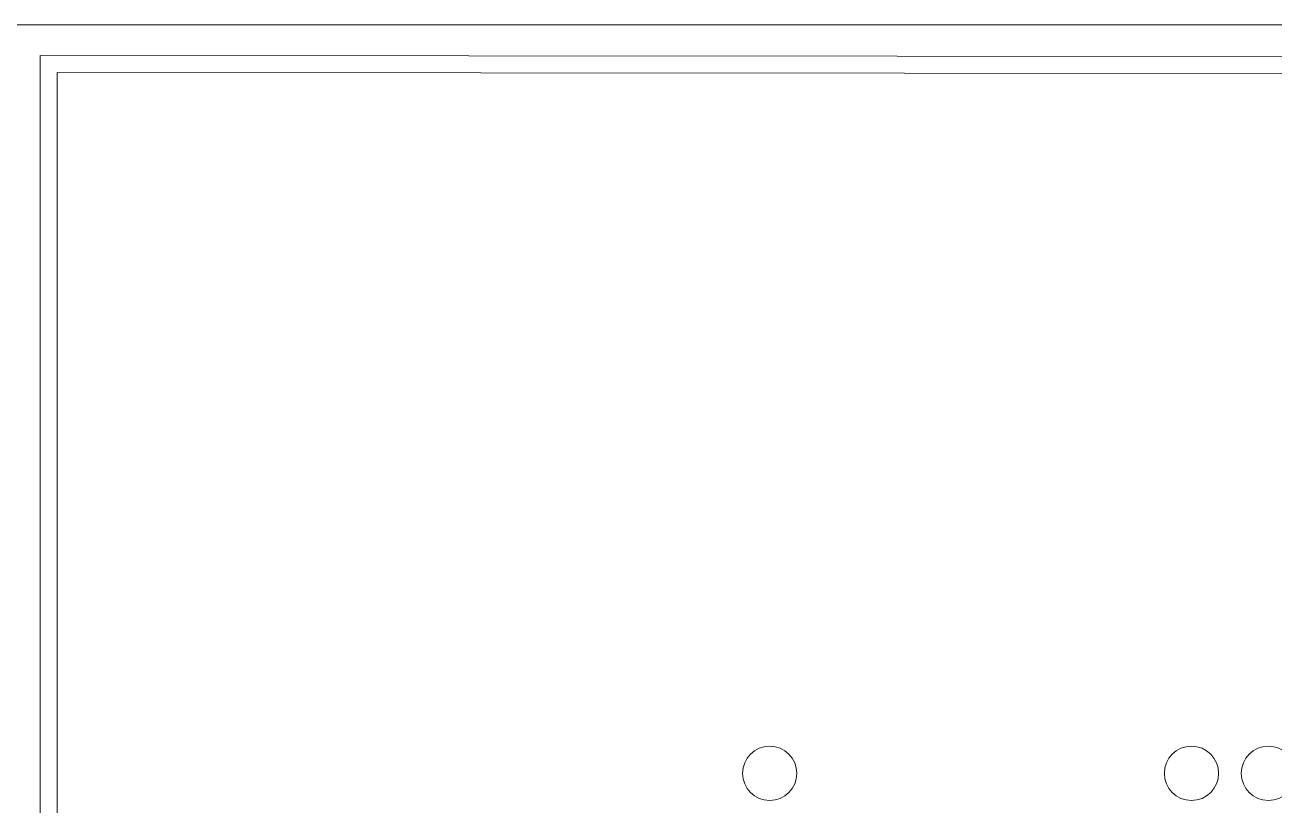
# Model space of a CAD drawing. Header units: millimetres. Extents: x 1373 to 40779, y 1939 to 6439.
# Drawn here: x 19603 to 20984, y 5577 to 6439 of the extents above; entities that cross this region are included whole.
import ezdxf

# ---------------------------------------------------------------- set-up
doc = ezdxf.new("R2010")
doc.units = ezdxf.units.MM
doc.layers.add('A-ANNO-DIMS', color=211, linetype='Continuous', lineweight=18)
doc.layers.add('S-GRID-IDEN', color=1, linetype='Continuous', lineweight=18)

msp = doc.modelspace()

# ---------------------------------------------------------------- linework, layer by layer
at = {"layer": 'A-ANNO-DIMS', "lineweight": 18, "ltscale": 2}
for points in [[(19585.8, 1938.6), (22969.5, 1938.6), (22969.5, 6438.6), (19585.8, 6438.6)], [(19619.6, 1972.4), (22935.8, 1969.9), (22935.8, 6402.4), (19619.6, 6404.9)], [(19638.3, 1991.1), (22917, 1988.7), (22917, 6383.7), (19638.3, 6386.1)]]:
    msp.add_lwpolyline(points, close=True, dxfattribs=at)
at = {"layer": 'S-GRID-IDEN'}
for centre in [(20426, 5611.7), (20892.3, 5611.7), (20977.3, 5611.7)]:
    msp.add_circle(centre, 30, dxfattribs=at)

doc.saveas('drawing.dxf')
